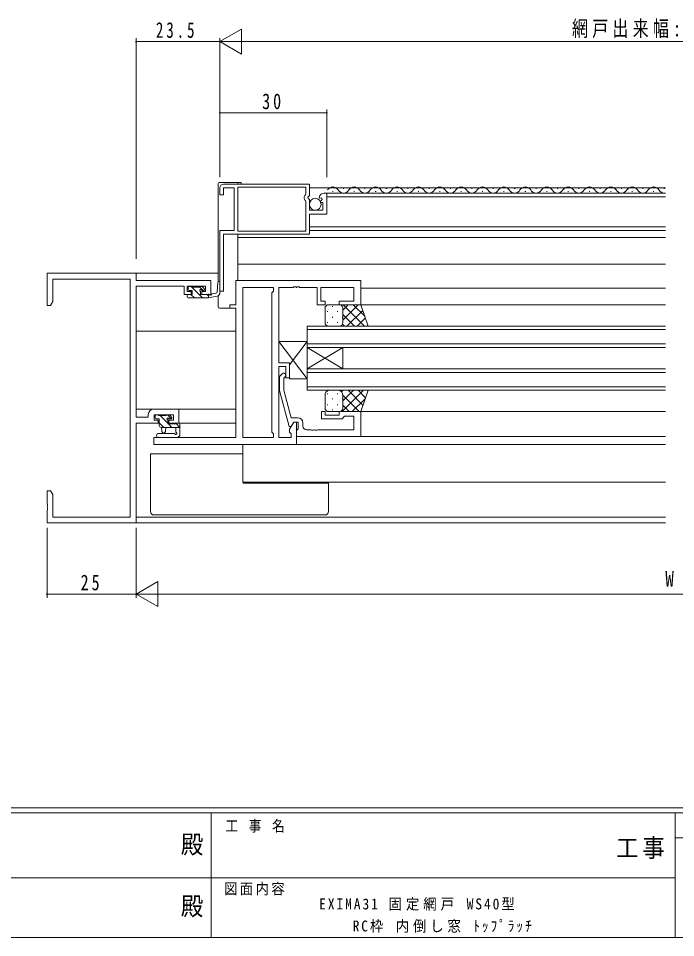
# Model space of a CAD drawing. Units: millimetres on the paper. Extents: x -397 to 397, y -282 to 282.
# Drawn here: x -63 to 121.4, y -282.1 to -24.2 of the extents above; entities that cross this region are included whole.
import ezdxf
from ezdxf.enums import TextEntityAlignment as Align

# ---------------------------------------------------------------- set-up
doc = ezdxf.new("R2010")
doc.units = ezdxf.units.MM
for name, color, linetype, lineweight in [('0-1_YKK_ZWAK', 7, 'Continuous', 18), ('0-3_YKK_11', 7, 'Continuous', 18), ('0-4_YKK_12', 2, 'Continuous', 18), ('0-5_YKK_13', 4, 'Continuous', 18), ('0-7_YKK_D', 6, 'Continuous', 18)]:
    doc.layers.add(name, color=color, linetype=linetype, lineweight=lineweight)
doc.layers.add('0-2_USER1', color=7, linetype='Continuous')
doc.styles.add('ＭＳ ゴシック', font='')
doc.styles.get('ＭＳ ゴシック').set_extended_font_data('MS Gothic')

msp = doc.modelspace()

# ---------------------------------------------------------------- linework, layer by layer
at = {"layer": '0-1_YKK_ZWAK'}
for p, q in [((376.092, -245.7), (-393.908, -245.7)), ((338.292, -247.1), (-393.908, -247.1)), ((-8.908, -247.1), (-8.908, -282.1)), ((121.292, -247.1), (121.292, -282.1)), ((189.476, -254.099), (121.292, -254.099)), ((-136.308, -265.299), (-7.508, -265.299)), ((-7.508, -265.299), (121.292, -265.299)), ((-393.908, -282.1), (338.292, -282.1))]:
    msp.add_line(p, q, dxfattribs=at)
at = {"layer": '0-3_YKK_11'}
for p, q in [((-6.439, -73.727), (-6.439, -71.727)), ((-5.439, -70.727), (18.661, -70.727)), ((-5.439, -71.727), (-5.439, -73.727)), ((-2.439, -71.727), (-5.439, -71.727)), ((-2.439, -83.727), (-2.439, -71.727)), ((17.661, -71.527), (-1.439, -71.527)), ((-1.439, -71.527), (-1.439, -83.927)), ((17.661, -71.527), (-1.439, -71.527)), ((17.661, -73.502), (17.661, -71.527)), ((18.661, -70.727), (18.661, -73.858)), ((-5.439, -73.727), (-6.439, -73.727)), ((17.546, -73.739), (17.661, -73.502)), ((18.661, -73.858), (18.208, -74.398)), ((18.208, -74.398), (18.361, -74.727)), ((18.361, -74.727), (18.661, -75.027)), ((21.448, -74.477), (21.484, -74.286)), ((21.628, -74.643), (21.448, -74.477)), ((22.032, -74.535), (21.628, -74.643)), ((22.302, -75.003), (22.032, -74.535)), ((22.761, -73.227), (23.561, -73.227)), ((23.561, -73.227), (23.561, -79.127)), ((17.661, -75.552), (17.546, -75.315)), ((17.661, -83.927), (17.661, -75.552)), ((18.661, -75.027), (18.661, -78.027)), ((21.737, -75.568), (22.302, -75.003)), ((21.844, -75.827), (21.737, -75.568)), ((22.461, -75.827), (21.844, -75.827)), ((22.461, -78.027), (22.461, -75.827)), ((18.661, -78.027), (22.461, -78.027)), ((18.661, -79.127), (18.661, -84.727)), ((23.561, -79.127), (18.661, -79.127)), ((-6.439, -83.727), (-2.439, -83.727)), ((-6.439, -100.727), (-6.439, -83.727)), ((-5.439, -84.727), (-5.439, -100.727)), ((18.661, -84.727), (-5.439, -84.727)), ((-1.439, -83.927), (17.661, -83.927)), ((-54.939, -95.727), (-29.939, -95.727)), ((-54.939, -104.727), (-54.939, -95.727)), ((-53.309, -97.357), (-53.309, -103.636)), ((-31.569, -97.357), (-53.309, -97.357)), ((-31.569, -164.097), (-31.569, -97.357)), ((-29.939, -95.727), (-29.939, -97.727)), ((-29.939, -97.727), (-8.939, -97.727)), ((-8.939, -97.727), (-8.939, -101.627)), ((-1.939, -97.727), (-1.939, -104.527)), ((33.061, -97.727), (-1.939, -97.727)), ((33.061, -104.527), (33.061, -97.727)), ((-29.939, -99.357), (-29.939, -136.097)), ((-16.439, -99.357), (-29.939, -99.357)), ((-16.439, -101.627), (-16.439, -99.357)), ((-15.639, -99.357), (-15.639, -100.827)), ((-10.439, -99.357), (-15.639, -99.357)), ((-10.439, -100.827), (-10.439, -99.357)), ((-0.009, -99.657), (-0.009, -141.797)), ((8.561, -99.657), (-0.009, -99.657)), ((-0.009, -99.657), (-0.009, -141.797)), ((8.561, -100.727), (8.561, -99.657)), ((10.061, -99.657), (14.103, -99.657)), ((10.061, -120.827), (10.061, -99.657)), ((14.103, -99.657), (14.286, -99.537)), ((14.286, -99.537), (14.836, -99.537)), ((14.836, -99.537), (15.019, -99.657)), ((15.019, -99.657), (15.103, -99.657)), ((15.103, -99.657), (15.286, -99.537)), ((15.286, -99.537), (15.836, -99.537)), ((15.836, -99.537), (16.019, -99.657)), ((16.019, -99.657), (20.861, -99.657)), ((20.861, -99.657), (20.861, -104.527)), ((21.861, -99.657), (31.131, -99.657)), ((21.861, -103.527), (21.861, -99.657)), ((31.131, -99.657), (31.131, -103.527)), ((-14.539, -101.627), (-16.439, -101.627)), ((-15.639, -100.827), (-14.539, -100.827)), ((-14.539, -100.827), (-14.539, -101.627)), ((-11.539, -100.827), (-10.439, -100.827)), ((-11.539, -101.627), (-11.539, -100.827)), ((-8.939, -101.627), (-11.539, -101.627)), ((-5.439, -100.727), (-6.439, -100.727)), ((8.131, -101.157), (8.561, -100.727)), ((8.131, -140.297), (8.131, -101.157)), ((-53.939, -104.727), (-54.939, -104.727)), ((-53.309, -103.636), (-53.939, -104.727)), ((-3.639, -104.527), (-3.639, -105.527)), ((-1.939, -104.527), (-3.639, -104.527)), ((-3.639, -105.527), (-1.939, -105.527)), ((-1.939, -105.527), (-1.939, -141.797)), ((20.861, -104.527), (23.061, -104.527)), ((23.061, -103.527), (21.861, -103.527)), ((23.061, -104.527), (23.061, -103.527)), ((27.061, -103.527), (27.061, -104.527)), ((31.131, -103.527), (27.061, -103.527)), ((27.061, -104.527), (33.061, -104.527)), ((13.061, -120.827), (10.061, -120.827)), ((13.061, -125.027), (13.061, -120.827)), ((10.061, -121.827), (12.061, -121.827)), ((10.061, -141.797), (10.061, -121.827)), ((12.061, -121.827), (12.061, -125.027)), ((11.037, -123.903), (10.261, -124.679)), ((10.261, -124.679), (10.261, -128.624)), ((11.461, -125.176), (11.885, -124.752)), ((11.461, -128.466), (11.461, -125.176)), ((12.061, -125.027), (13.061, -125.027)), ((10.261, -128.624), (12.968, -138.727)), ((13.541, -136.227), (11.461, -128.466)), ((-25.039, -133.827), (-17.939, -133.827)), ((-17.939, -133.827), (-17.939, -137.727)), ((-29.939, -136.097), (-26.539, -136.097)), ((-26.539, -136.097), (-26.539, -135.327)), ((-24.909, -135.457), (-24.909, -136.927)), ((-19.439, -135.457), (-24.909, -135.457)), ((-19.439, -136.927), (-19.439, -135.457)), ((15.361, -136.227), (13.541, -136.227)), ((22.061, -134.527), (22.061, -136.527)), ((23.061, -134.527), (22.061, -134.527)), ((22.061, -136.527), (27.861, -136.527)), ((23.061, -135.527), (23.061, -134.527)), ((27.061, -135.527), (23.061, -135.527)), ((27.061, -134.527), (27.061, -135.527)), ((33.061, -134.527), (27.061, -134.527)), ((27.861, -136.527), (28.361, -136.027)), ((28.361, -136.027), (28.561, -135.827)), ((28.561, -135.827), (31.131, -135.827)), ((31.131, -135.827), (31.131, -139.597)), ((33.061, -141.527), (33.061, -134.527)), ((-29.939, -137.727), (-29.939, -165.727)), ((-23.739, -137.727), (-29.939, -137.727)), ((-24.909, -136.927), (-23.739, -136.927)), ((-23.739, -136.927), (-23.739, -137.727)), ((-20.739, -136.927), (-19.439, -136.927)), ((-20.739, -137.727), (-20.739, -136.927)), ((-17.939, -137.727), (-20.739, -137.727)), ((12.968, -138.727), (13.568, -138.727)), ((14.261, -137.527), (13.131, -139.485)), ((13.568, -138.727), (14.261, -137.527)), ((14.261, -137.527), (15.561, -137.527)), ((15.061, -137.527), (14.261, -137.527)), ((15.061, -143.727), (15.061, -137.527)), ((15.561, -137.527), (15.561, -139.327)), ((16.861, -138.597), (16.861, -137.727)), ((-24.939, -141.797), (-24.939, -143.727)), ((-1.939, -141.797), (-24.939, -141.797)), ((-0.009, -141.797), (8.561, -141.797)), ((8.561, -140.727), (8.131, -140.297)), ((8.561, -141.797), (8.561, -140.727)), ((13.561, -141.797), (10.061, -141.797)), ((13.131, -139.485), (13.131, -140.297)), ((13.131, -140.297), (13.561, -140.727)), ((13.561, -140.727), (13.561, -141.797)), ((15.361, -139.527), (15.061, -139.827)), ((15.061, -139.827), (15.061, -141.527)), ((15.061, -141.527), (33.061, -141.527)), ((15.561, -139.327), (15.361, -139.527)), ((19.103, -139.597), (17.861, -139.597)), ((19.286, -139.717), (19.103, -139.597)), ((19.836, -139.717), (19.286, -139.717)), ((20.019, -139.597), (19.836, -139.717)), ((20.103, -139.597), (20.019, -139.597)), ((20.286, -139.717), (20.103, -139.597)), ((20.836, -139.717), (20.286, -139.717)), ((21.019, -139.597), (20.836, -139.717)), ((31.131, -139.597), (21.019, -139.597)), ((-24.939, -143.727), (15.061, -143.727)), ((-54.939, -156.727), (-53.939, -156.727)), ((-54.939, -160.269), (-54.939, -156.727)), ((-53.939, -156.727), (-53.309, -157.818)), ((-53.309, -157.818), (-53.309, -164.097)), ((-54.819, -160.452), (-54.939, -160.269)), ((-54.939, -161.185), (-54.819, -161.002)), ((-54.939, -161.269), (-54.939, -161.185)), ((-54.819, -161.452), (-54.939, -161.269)), ((-54.939, -162.185), (-54.819, -162.002)), ((-54.939, -165.727), (-54.939, -162.185)), ((-54.819, -161.002), (-54.819, -160.452)), ((-54.819, -162.002), (-54.819, -161.452)), ((-53.309, -164.097), (-31.569, -164.097)), ((-29.939, -165.727), (-54.939, -165.727))]:
    msp.add_line(p, q, dxfattribs=at)
for centre, radius, start, end in [((-5.439, -71.727), 1, 90.00001, 179.99999), ((18.161, -74.527), 1, 127.97987, 232.02013), ((22.761, -74.527), 1.3, 89.99999, 169.30909), ((11.461, -124.327), 0.6, 314.99999, 135.00001), ((-25.039, -135.327), 1.5, 90.00001, 179.99999), ((15.361, -137.727), 1.5, 0.00001, 89.99999), ((17.861, -138.597), 1, 180.00001, 269.99999)]:
    msp.add_arc(centre, radius, start, end, dxfattribs=at)
at = {"layer": '0-4_YKK_12'}
for p, q in [((18.661, -71.727), (118.561, -71.727)), ((28.161, -71.967), (28.361, -71.967)), ((34.161, -71.967), (34.361, -71.967)), ((40.161, -71.967), (40.361, -71.967)), ((46.161, -71.967), (46.361, -71.967)), ((52.161, -71.967), (52.361, -71.967)), ((58.161, -71.967), (58.361, -71.967)), ((64.161, -71.967), (64.361, -71.967)), ((70.161, -71.967), (70.361, -71.967)), ((76.161, -71.967), (76.361, -71.967)), ((82.161, -71.967), (82.361, -71.967)), ((88.161, -71.967), (88.361, -71.967)), ((94.161, -71.967), (94.361, -71.967)), ((100.161, -71.967), (100.361, -71.967)), ((106.161, -71.967), (106.361, -71.967)), ((112.161, -71.967), (112.361, -71.967)), ((118.161, -71.967), (118.361, -71.967)), ((23.261, -73.227), (118.561, -73.227)), ((23.561, -74.227), (118.561, -74.227)), ((25.161, -72.727), (25.361, -72.727)), ((31.161, -72.727), (31.361, -72.727)), ((37.161, -72.727), (37.361, -72.727)), ((43.161, -72.727), (43.361, -72.727)), ((49.161, -72.727), (49.361, -72.727)), ((55.161, -72.727), (55.361, -72.727)), ((61.161, -72.727), (61.361, -72.727)), ((67.161, -72.727), (67.361, -72.727)), ((73.161, -72.727), (73.361, -72.727)), ((79.161, -72.727), (79.361, -72.727)), ((85.161, -72.727), (85.361, -72.727)), ((91.161, -72.727), (91.361, -72.727)), ((97.161, -72.727), (97.361, -72.727)), ((103.161, -72.727), (103.361, -72.727)), ((109.161, -72.727), (109.361, -72.727)), ((115.161, -72.727), (115.361, -72.727)), ((18.661, -82.727), (118.561, -82.727)), ((18.661, -83.727), (118.561, -83.727)), ((-1.439, -85.717), (118.561, -85.717)), ((-1.439, -93.136), (118.561, -93.136)), ((-30.239, -95.727), (-6.939, -95.727)), ((33.061, -99.927), (118.561, -99.927)), ((118.561, -104.527), (32.561, -104.527)), ((-29.939, -111.927), (-1.939, -111.927)), ((18.061, -111.527), (118.561, -111.527)), ((118.561, -115.527), (18.061, -115.527)), ((18.061, -116.527), (18.061, -122.527)), ((18.061, -116.527), (28.061, -122.527)), ((18.061, -122.527), (28.061, -116.527)), ((28.061, -116.527), (28.061, -122.527)), ((18.061, -123.527), (118.561, -123.527)), ((118.561, -127.527), (18.061, -127.527)), ((-1.939, -133.827), (-29.939, -133.827)), ((32.761, -134.526), (118.561, -134.526)), ((-18.239, -137.727), (-1.939, -137.727)), ((15.361, -141.527), (118.561, -141.527)), ((-0.009, -143.727), (-0.009, -154.326)), ((14.547, -143.727), (118.561, -143.727)), ((-0.009, -154.326), (118.561, -154.326)), ((-29.939, -164.097), (118.561, -164.097)), ((-30.239, -165.727), (118.561, -165.727))]:
    msp.add_line(p, q, dxfattribs=at)
for points in [[(118.561, -110.527), (18.061, -110.527), (18.061, -116.527), (118.561, -116.527)], [(118.561, -122.527), (18.061, -122.527), (18.061, -128.527), (118.561, -128.527)]]:
    msp.add_lwpolyline(points, dxfattribs=at)
for centre, start, end in [((25.261, -73.185), 29.20254, 150.79746), ((31.261, -73.185), 29.20254, 150.79746), ((37.261, -73.185), 29.20254, 150.79746), ((43.261, -73.185), 29.20254, 150.79746), ((49.261, -73.185), 29.20254, 150.79746), ((55.261, -73.185), 29.20254, 150.79746), ((61.261, -73.185), 29.20254, 150.79746), ((67.261, -73.185), 29.20254, 150.79746), ((73.261, -73.185), 29.20254, 150.79746), ((79.261, -73.185), 29.20254, 150.79746), ((85.261, -73.185), 29.20254, 150.79746), ((91.261, -73.185), 29.20254, 150.79746), ((97.261, -73.185), 29.20254, 150.79746), ((103.261, -73.185), 29.20254, 150.79746), ((109.261, -73.185), 29.20254, 150.79746), ((115.261, -73.185), 29.20254, 150.79746), ((28.261, -71.508), 209.20254, 330.79746), ((34.261, -71.508), 209.20254, 330.79746), ((40.261, -71.508), 209.20254, 330.79746), ((46.261, -71.508), 209.20254, 330.79746), ((52.261, -71.508), 209.20254, 330.79746), ((58.261, -71.508), 209.20254, 330.79746), ((64.261, -71.508), 209.20254, 330.79746), ((70.261, -71.508), 209.20254, 330.79746), ((76.261, -71.508), 209.20254, 330.79746), ((82.261, -71.508), 209.20254, 330.79746), ((88.261, -71.508), 209.20254, 330.79746), ((94.261, -71.508), 209.20254, 330.79746), ((100.261, -71.508), 209.20254, 330.79746), ((106.261, -71.508), 209.20254, 330.79746), ((112.261, -71.508), 209.20254, 330.79746), ((118.261, -71.508), 209.20254, 280.05423)]:
    msp.add_arc(centre, 1.718, start, end, dxfattribs=at)
at = {"layer": '0-5_YKK_13'}
for p, q in [((-6.939, -98.102), (-6.939, -70.731)), ((-1.439, -70.275), (-6.435, -70.231)), ((-1.439, -70.727), (-1.439, -70.275)), ((-1.439, -70.276), (-0.939, -70.281)), ((-0.939, -70.281), (-0.439, -70.285)), ((-0.439, -70.285), (-0.439, -70.727)), ((-1.439, -85.827), (-1.439, -84.727)), ((-1.439, -92.039), (-1.439, -85.827)), ((-1.439, -92.251), (-1.439, -92.039)), ((-1.439, -97.727), (-1.439, -92.251)), ((-15.339, -100.227), (-15.339, -99.727)), ((-15.039, -99.427), (-14.539, -99.427)), ((-14.521, -99.428), (-14.34, -99.609)), ((-14.339, -99.627), (-12.339, -99.627)), ((-14.322, -99.627), (-11.322, -102.627)), ((-12.246, -99.458), (-11.177, -100.527)), ((-12.139, -99.427), (-11.539, -99.427)), ((-11.039, -100.527), (-11.378, -100.527)), ((-11.327, -99.515), (-10.827, -100.015)), ((-7.185, -100.851), (-7.039, -98.308)), ((-6.439, -101.147), (-6.439, -98.326)), ((-15.639, -102.327), (-15.639, -101.927)), ((-15.339, -101.627), (-14.239, -101.627)), ((-15.339, -102.627), (-9.641, -102.627)), ((-14.567, -101.627), (-13.567, -102.627)), ((-10.077, -101.627), (-9.641, -102.063)), ((-9.641, -101.627), (-9.554, -101.613)), ((-9.641, -102.627), (-9.641, -101.627)), ((-9.641, -102.627), (-7.235, -102.126)), ((-8.527, -101.453), (-7.611, -101.317)), ((-6.939, -102.013), (-6.939, -105.027)), ((-6.439, -100.727), (-6.139, -100.727)), ((-6.439, -105.527), (-3.339, -105.527)), ((23.061, -109.527), (23.061, -105.527)), ((24.061, -104.527), (27.061, -104.527)), ((25.141, -104.947), (25.141, -105.147)), ((28.061, -108.849), (32.382, -104.527)), ((28.061, -106.02), (29.554, -104.527)), ((28.061, -105.527), (28.061, -109.127)), ((28.061, -105.527), (28.061, -109.527)), ((34.134, -110.527), (28.134, -104.527)), ((34.227, -107.792), (30.962, -104.527)), ((23.726, -106.362), (23.726, -106.562)), ((25.141, -107.977), (25.141, -108.177)), ((26.556, -106.362), (26.556, -106.562)), ((27.971, -107.977), (27.971, -108.177)), ((31.306, -110.527), (28.061, -107.283)), ((29.211, -110.527), (33.627, -106.111)), ((32.039, -110.527), (34.371, -108.195)), ((23.726, -109.392), (23.726, -109.592)), ((27.061, -110.527), (24.061, -110.527)), ((26.556, -109.392), (26.556, -109.592)), ((28.477, -110.527), (27.945, -109.995)), ((34.867, -110.527), (35.115, -110.279)), ((18.061, -125.327), (10.061, -114.827)), ((18.061, -114.827), (13.061, -121.39)), ((13.061, -125.327), (18.061, -125.327)), ((27.061, -128.527), (24.061, -128.527)), ((27.715, -128.994), (28.181, -128.527)), ((27.838, -134.527), (33.838, -128.527)), ((28.061, -131.476), (31.01, -128.527)), ((33.705, -132.725), (29.507, -128.527)), ((34.449, -130.641), (32.335, -128.527)), ((35.193, -128.557), (35.163, -128.527)), ((23.061, -130.027), (23.061, -133.527)), ((23.726, -129.662), (23.726, -129.462)), ((25.141, -131.077), (25.141, -130.877)), ((26.556, -129.662), (26.556, -129.462)), ((27.971, -131.077), (27.971, -130.877)), ((32.678, -134.527), (28.061, -129.91)), ((28.061, -133.527), (28.061, -130.027)), ((28.061, -133.527), (28.061, -130.427)), ((30.666, -134.527), (34.391, -130.803)), ((23.726, -132.692), (23.726, -132.492)), ((25.141, -134.107), (25.141, -133.907)), ((26.556, -132.692), (26.556, -132.492)), ((27.971, -133.942), (27.971, -133.907)), ((29.85, -134.527), (28.061, -132.739)), ((-24.639, -136.257), (-24.639, -135.757)), ((-24.339, -135.457), (-23.839, -135.457)), ((-23.439, -136.557), (-24.339, -136.557)), ((-23.639, -135.657), (-21.539, -135.657)), ((-23.439, -138.457), (-23.439, -136.557)), ((-21.039, -137.811), (-23.193, -135.657)), ((-21.339, -135.457), (-20.739, -135.457)), ((-20.089, -136.516), (-21.148, -135.457)), ((-20.239, -136.557), (-20.578, -136.557)), ((-20.527, -135.545), (-20.027, -136.045)), ((24.061, -134.527), (27.061, -134.527)), ((-22.138, -138.957), (-23.439, -137.656)), ((-17.639, -138.957), (-22.939, -138.957)), ((-22.839, -138.957), (-22.737, -140.101)), ((-21.639, -138.957), (-21.741, -140.101)), ((-21.039, -137.018), (-21.039, -137.957)), ((-21.039, -137.957), (-18.739, -137.957)), ((-19.893, -138.957), (-20.893, -137.957)), ((-18.839, -140.137), (-18.839, -138.957)), ((-17.648, -138.957), (-18.724, -137.881)), ((-18.539, -137.757), (-17.939, -137.757)), ((-17.639, -138.057), (-17.639, -141.02)), ((-19.375, -140.627), (-23.623, -140.627)), ((-18.444, -141.827), (-23.623, -141.827)), ((-18.254, -141.759), (-17.823, -141.407)), ((-24.939, -146.327), (-0.009, -146.327)), ((0.158, -154.627), (0.172, -154.593)), ((0.172, -154.593), (0.186, -154.493)), ((0.186, -154.493), (0.199, -154.326)), ((23.061, -154.627), (24.061, -154.627)), ((24.061, -154.627), (24.061, -154.326)), ((24.061, -154.627), (24.061, -162.527)), ((23.061, -163.527), (-24.939, -163.527))]:
    msp.add_line(p, q, dxfattribs=at)
for points in [[(-14.239, -101.627), (-14.239, -100.527), (-15.039, -100.527)], [(-11.839, -100.988), (-11.839, -101.627), (-9.641, -101.627)], [(27.061, -110.527), (35.204, -110.527), (33.061, -104.527), (27.061, -104.527)], [(18.061, -125.327), (18.061, -114.827), (10.061, -114.827)], [(10.061, -114.827), (10.061, -120.827), (13.061, -120.827), (13.061, -125.327)], [(27.061, -128.527), (35.204, -128.527), (33.061, -134.527), (27.061, -134.527)], [(-25.939, -162.527), (-25.939, -146.327), (-24.939, -146.327)], [(0.061, -154.326), (0.061, -154.627), (23.061, -154.627)]]:
    msp.add_lwpolyline(points, dxfattribs=at)
msp.add_circle((20.311, -76.377), 1.65, dxfattribs=at)
for centre, radius, start, end in [((-6.439, -70.731), 0.5, 89.5, 180), ((-15.039, -99.727), 0.3, 90, 180), ((-15.039, -100.227), 0.3, 180, 270), ((-14.539, -99.627), 0.2, 0, 90), ((-12.139, -99.627), 0.2, 90, 180), ((-11.839, -100.527), 0.25, 33.05573, 236.94427), ((-11.378, -100.227), 0.3, 213.05573, 270), ((-11.539, -99.727), 0.3, 45, 90), ((-11.039, -100.227), 0.3, 270, 45), ((-6.739, -98.326), 0.3, 360, 176.69954), ((-15.339, -101.927), 0.3, 90, 180), ((-15.339, -102.327), 0.3, 180, 270), ((-12.139, -100.988), 0.3, 0, 56.94427), ((-9.506, -101.909), 0.3, 39.19754, 99.19754), ((-9.041, -101.53), 0.3, 219.19754, 338.44936), ((-8.483, -101.75), 0.3, 98.44936, 158.44936), ((-7.684, -100.823), 0.5, 278.44936, 356.69954), ((-7.439, -101.147), 1, 281.74981, 360), ((-6.439, -105.027), 0.5, 180, 270), ((24.061, -105.527), 1, 89.9999, 179.9999), ((27.061, -105.527), 1, 359.9999, 89.9999), ((24.061, -109.527), 1, 179.9999, 269.9999), ((27.061, -109.527), 1, 269.9999, 359.9999), ((24.593, -129.965), 1.534, 110.30881, 182.3117), ((26.529, -129.965), 1.534, 357.68843, 69.69136), ((24.061, -133.527), 1, 180.0001, 270.0001), ((27.061, -133.527), 1, 270.0001, 0.0001), ((-24.339, -135.757), 0.3, 90, 180), ((-24.339, -136.257), 0.3, 180, 270), ((-23.839, -135.657), 0.2, 0, 90), ((-21.339, -135.657), 0.2, 90, 180), ((-21.039, -136.557), 0.25, 33.05573, 236.94427), ((-20.578, -136.257), 0.3, 213.05573, 270), ((-20.739, -135.757), 0.3, 45, 90), ((-20.239, -136.257), 0.3, 270, 45), ((-22.939, -138.457), 0.5, 180, 270), ((-21.339, -137.018), 0.3, 0, 56.94427), ((-18.539, -137.957), 0.2, 90, 180), ((-17.939, -138.057), 0.3, 0, 90), ((-23.623, -141.227), 0.6, 90, 270), ((-22.239, -140.057), 0.5, 185.09207, 354.90793), ((-19.375, -140.927), 0.3, 26.74368, 90), ((-18.839, -140.657), 0.3, 206.74368, 60), ((-18.539, -140.137), 0.3, 180, 240), ((-18.444, -141.527), 0.3, 270, 309.23454), ((-18.139, -141.02), 0.5, 309.23454, 0), ((-24.939, -162.527), 1, 180, 270), ((23.061, -162.527), 1, 270, 0)]:
    msp.add_arc(centre, radius, start, end, dxfattribs=at)
at = {"layer": '0-7_YKK_D'}
for p, q in [((-6.439, -30.727), (-0.377, -27.227)), ((-0.377, -34.227), (-0.377, -27.227)), ((-29.939, -91.658), (-29.939, -29.727)), ((-29.939, -30.727), (-6.439, -30.727)), ((-6.439, -68.727), (-6.439, -29.727)), ((-6.439, -68.727), (-6.439, -29.727)), ((-6.439, -30.727), (-0.377, -34.227)), ((-6.439, -30.727), (5.685, -30.727)), ((239.561, -30.727), (0.561, -30.727)), ((-6.439, -68.727), (-6.439, -49.727)), ((-6.439, -50.727), (23.561, -50.727)), ((23.561, -68.727), (23.561, -49.727)), ((-54.939, -167.097), (-54.939, -186.727)), ((-29.939, -167.097), (-29.939, -186.727)), ((-29.939, -167.097), (-29.939, -186.727)), ((-29.939, -185.727), (-23.877, -182.227)), ((-23.877, -189.227), (-23.877, -182.227)), ((-54.939, -185.727), (-29.939, -185.727)), ((-29.939, -185.727), (-23.877, -189.227)), ((-29.939, -185.727), (-17.815, -185.727)), ((263.061, -185.727), (-22.939, -185.727))]:
    msp.add_line(p, q, dxfattribs=at)
for centre, start, end in [((-29.939, -30.727), 0, 180), ((-29.939, -30.727), 180, 0), ((-6.439, -50.727), 0, 180), ((-6.439, -50.727), 180, 0), ((23.561, -50.727), 0, 180), ((23.561, -50.727), 180, 0), ((-54.939, -185.727), 0, 180), ((-54.939, -185.727), 180, 0)]:
    msp.add_arc(centre, 0.106, start, end, dxfattribs=at)

# ---------------------------------------------------------------- texts
at = {"layer": '0-1_YKK_ZWAK', "style": 'ＭＳ ゴシック', "width": 0.9}
for p in [(-17.39, -260.056), (-17.39, -277.378)]:
    msp.add_text('殿', height=5.132, dxfattribs=at).set_placement(p, align=Align.BOTTOM_LEFT)
at = {"layer": '0-1_YKK_ZWAK', "attachment_point": 7, "style": 'ＭＳ ゴシック'}
for s, insert, char_height in [('\\T1.22;\\W0.85;工\\~事\\~名', (-4.896, -252.633), 3.079), ('\\T1.17;\\W0.9;工事', (104.723, -260.056), 5.132), ('\\T1.17;\\W0.9;図面内容', (-5.291, -270.248), 3.079)]:
    msp.add_mtext(s, dxfattribs=dict(at, insert=insert, char_height=char_height))
at = {"layer": '0-2_USER1', "char_height": 3.079, "attachment_point": 7, "style": 'ＭＳ ゴシック'}
for s, insert in [('\\T1.29;\\W0.9;EXIMA31\\~固定網戸\\~WS40型', (21.409, -274.549)), ('\\T1.28;\\W0.9;RC枠\\~内倒し窓\\~ﾄｯﾌﾟﾗｯﾁ', (30.809, -280.725))]:
    msp.add_mtext(s, dxfattribs=dict(at, insert=insert))
at = {"layer": '0-7_YKK_D', "color": 7, "style": 'ＭＳ ゴシック', "width": 0.8}
msp.add_text('W', height=4.399, dxfattribs=at).set_placement((118.526, -184.927), align=Align.BOTTOM_LEFT)
at = {"layer": '0-7_YKK_D', "color": 7, "char_height": 4.399, "attachment_point": 7, "style": 'ＭＳ ゴシック'}
for s, insert in [('\\T1.39;\\W0.7;23.5', (-24.39, -29.727)), ('\\T1.26;\\W0.75;網戸出来幅:MW=W-47', (92.345, -29.744)), ('\\T1.37;\\W0.75;30', (5.43, -49.727)), ('\\T1.37;\\W0.75;25', (-45.521, -184.727))]:
    msp.add_mtext(s, dxfattribs=dict(at, insert=insert))

doc.saveas('drawing.dxf')
